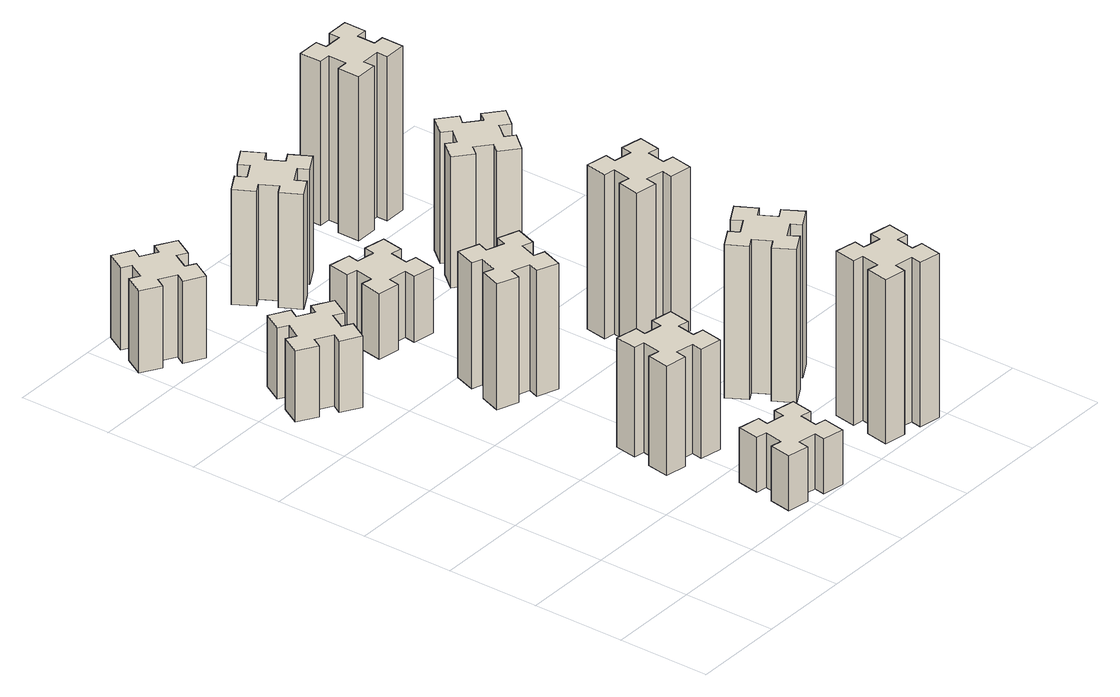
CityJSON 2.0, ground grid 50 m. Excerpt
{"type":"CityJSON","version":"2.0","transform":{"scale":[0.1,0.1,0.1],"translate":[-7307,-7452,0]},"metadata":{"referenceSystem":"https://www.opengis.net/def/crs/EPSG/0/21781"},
"CityObjects":{
"building1":{"type":"Building","attributes":{"class":"1000","function":"1000","usage":"1000","yearOfConstruction":2016,"roofType":"1000","measuredHeight":39,"storeysAboveGround":30,"storeysBelowGround":0},"geometry":[{"type":"Solid","lod":"1","boundaries":[[[[0,1,2,3,4,5,6,7,8,9,10,11,12,13,14,15,16,17,18,19]],[[17,16,20,21]],[[16,15,22,20]],[[15,14,23,22]],[[14,13,24,23]],[[13,12,25,24]],[[12,11,26,25]],[[11,10,27,26]],[[10,9,28,27]],[[9,8,29,28]],[[8,7,30,29]],[[7,6,31,30]],[[6,5,32,31]],[[5,4,33,32]],[[4,3,34,33]],[[3,2,35,34]],[[2,1,36,35]],[[1,0,37,36]],[[0,19,38,37]],[[19,18,39,38]],[[18,17,21,39]],[[24,25,26,27,28,29,30,31,32,33,34,35,36,37,38,39,21,20,22,23]]]]}]},
"building2":{"type":"Building","attributes":{"class":"1000","function":"1000","usage":"1000","yearOfConstruction":2016,"roofType":"1000","measuredHeight":30,"storeysAboveGround":30,"storeysBelowGround":0},"geometry":[{"type":"Solid","lod":"1","boundaries":[[[[40,41,42,43,44,45,46,47,48,49,50,51,52,53,54,55,56,57,58,59]],[[57,56,60,61]],[[56,55,62,60]],[[55,54,63,62]],[[54,53,64,63]],[[53,52,65,64]],[[52,51,66,65]],[[51,50,67,66]],[[50,49,68,67]],[[49,48,69,68]],[[48,47,70,69]],[[47,46,71,70]],[[46,45,72,71]],[[45,44,73,72]],[[44,43,74,73]],[[43,42,75,74]],[[42,41,76,75]],[[41,40,77,76]],[[40,59,78,77]],[[59,58,79,78]],[[58,57,61,79]],[[64,65,66,67,68,69,70,71,72,73,74,75,76,77,78,79,61,60,62,63]]]]}]},
"building3":{"type":"Building","attributes":{"class":"1000","function":"1000","usage":"1000","yearOfConstruction":2016,"roofType":"1000","measuredHeight":45,"storeysAboveGround":30,"storeysBelowGround":0},"geometry":[{"type":"Solid","lod":"1","boundaries":[[[[80,81,82,83,84,85,86,87,88,89,90,91,92,93,94,95,96,97,98,99]],[[97,96,100,101]],[[96,95,102,100]],[[95,94,103,102]],[[94,93,104,103]],[[93,92,105,104]],[[92,91,106,105]],[[91,90,107,106]],[[90,89,108,107]],[[89,88,109,108]],[[88,87,110,109]],[[87,86,111,110]],[[86,85,112,111]],[[85,84,113,112]],[[84,83,114,113]],[[83,82,115,114]],[[82,81,116,115]],[[81,80,117,116]],[[80,99,118,117]],[[99,98,119,118]],[[98,97,101,119]],[[104,105,106,107,108,109,110,111,112,113,114,115,116,117,118,119,101,100,102,103]]]]}]},
"building4":{"type":"Building","attributes":{"class":"1000","function":"1000","usage":"1000","yearOfConstruction":2016,"roofType":"1000","measuredHeight":60,"storeysAboveGround":30,"storeysBelowGround":0},"geometry":[{"type":"Solid","lod":"1","boundaries":[[[[120,121,122,123,124,125,126,127,128,129,130,131,132,133,134,135,136,137,138,139]],[[137,136,140,141]],[[136,135,142,140]],[[135,134,143,142]],[[134,133,144,143]],[[133,132,145,144]],[[132,131,146,145]],[[131,130,147,146]],[[130,129,148,147]],[[129,128,149,148]],[[128,127,150,149]],[[127,126,151,150]],[[126,125,152,151]],[[125,124,153,152]],[[124,123,154,153]],[[123,122,155,154]],[[122,121,156,155]],[[121,120,157,156]],[[120,139,158,157]],[[139,138,159,158]],[[138,137,141,159]],[[144,145,146,147,148,149,150,151,152,153,154,155,156,157,158,159,141,140,142,143]]]]}]},
"building5":{"type":"Building","attributes":{"class":"1000","function":"1000","usage":"1000","yearOfConstruction":2016,"roofType":"1000","measuredHeight":69,"storeysAboveGround":30,"storeysBelowGround":0},"geometry":[{"type":"Solid","lod":"1","boundaries":[[[[160,161,162,163,164,165,166,167,168,169,170,171,172,173,174,175,176,177,178,179]],[[177,176,180,181]],[[176,175,182,180]],[[175,174,183,182]],[[174,173,184,183]],[[173,172,185,184]],[[172,171,186,185]],[[171,170,187,186]],[[170,169,188,187]],[[169,168,189,188]],[[168,167,190,189]],[[167,166,191,190]],[[166,165,192,191]],[[165,164,193,192]],[[164,163,194,193]],[[163,162,195,194]],[[162,161,196,195]],[[161,160,197,196]],[[160,179,198,197]],[[179,178,199,198]],[[178,177,181,199]],[[184,185,186,187,188,189,190,191,192,193,194,195,196,197,198,199,181,180,182,183]]]]}]},
"building6":{"type":"Building","attributes":{"class":"1000","function":"1000","usage":"1000","yearOfConstruction":2016,"roofType":"1000","measuredHeight":36,"storeysAboveGround":30,"storeysBelowGround":0},"geometry":[{"type":"Solid","lod":"1","boundaries":[[[[200,201,202,203,204,205,206,207,208,209,210,211,212,213,214,215,216,217,218,219]],[[217,216,220,221]],[[216,215,222,220]],[[215,214,223,222]],[[214,213,224,223]],[[213,212,225,224]],[[212,211,226,225]],[[211,210,227,226]],[[210,209,228,227]],[[209,208,229,228]],[[208,207,230,229]],[[207,206,231,230]],[[206,205,232,231]],[[205,204,233,232]],[[204,203,234,233]],[[203,202,235,234]],[[202,201,236,235]],[[201,200,237,236]],[[200,219,238,237]],[[219,218,239,238]],[[218,217,221,239]],[[224,225,226,227,228,229,230,231,232,233,234,235,236,237,238,239,221,220,222,223]]]]}]},
"building7":{"type":"Building","attributes":{"class":"1000","function":"1000","usage":"1000","yearOfConstruction":2016,"roofType":"1000","measuredHeight":90,"storeysAboveGround":30,"storeysBelowGround":0},"geometry":[{"type":"Solid","lod":"1","boundaries":[[[[240,241,242,243,244,245,246,247,248,249,250,251,252,253,254,255,256,257,258,259]],[[257,256,260,261]],[[256,255,262,260]],[[255,254,263,262]],[[254,253,264,263]],[[253,252,265,264]],[[252,251,266,265]],[[251,250,267,266]],[[250,249,268,267]],[[249,248,269,268]],[[248,247,270,269]],[[247,246,271,270]],[[246,245,272,271]],[[245,244,273,272]],[[244,243,274,273]],[[243,242,275,274]],[[242,241,276,275]],[[241,240,277,276]],[[240,259,278,277]],[[259,258,279,278]],[[258,257,261,279]],[[264,265,266,267,268,269,270,271,272,273,274,275,276,277,278,279,261,260,262,263]]]]}]},
"building8":{"type":"Building","attributes":{"class":"1000","function":"1000","usage":"1000","yearOfConstruction":2016,"roofType":"1000","measuredHeight":63,"storeysAboveGround":30,"storeysBelowGround":0},"geometry":[{"type":"Solid","lod":"1","boundaries":[[[[280,281,282,283,284,285,286,287,288,289,290,291,292,293,294,295,296,297,298,299]],[[297,296,300,301]],[[296,295,302,300]],[[295,294,303,302]],[[294,293,304,303]],[[293,292,305,304]],[[292,291,306,305]],[[291,290,307,306]],[[290,289,308,307]],[[289,288,309,308]],[[288,287,310,309]],[[287,286,311,310]],[[286,285,312,311]],[[285,284,313,312]],[[284,283,314,313]],[[283,282,315,314]],[[282,281,316,315]],[[281,280,317,316]],[[280,299,318,317]],[[299,298,319,318]],[[298,297,301,319]],[[304,305,306,307,308,309,310,311,312,313,314,315,316,317,318,319,301,300,302,303]]]]}]},
"building9":{"type":"Building","attributes":{"class":"1000","function":"1000","usage":"1000","yearOfConstruction":2016,"roofType":"1000","measuredHeight":84,"storeysAboveGround":30,"storeysBelowGround":0},"geometry":[{"type":"Solid","lod":"1","boundaries":[[[[320,321,322,323,324,325,326,327,328,329,330,331,332,333,334,335,336,337,338,339]],[[337,336,340,341]],[[336,335,342,340]],[[335,334,343,342]],[[334,333,344,343]],[[333,332,345,344]],[[332,331,346,345]],[[331,330,347,346]],[[330,329,348,347]],[[329,328,349,348]],[[328,327,350,349]],[[327,326,351,350]],[[326,325,352,351]],[[325,324,353,352]],[[324,323,354,353]],[[323,322,355,354]],[[322,321,356,355]],[[321,320,357,356]],[[320,339,358,357]],[[339,338,359,358]],[[338,337,341,359]],[[344,345,346,347,348,349,350,351,352,353,354,355,356,357,358,359,341,340,342,343]]]]}]},
"building10":{"type":"Building","attributes":{"class":"1000","function":"1000","usage":"1000","yearOfConstruction":2016,"roofType":"1000","measuredHeight":90,"storeysAboveGround":30,"storeysBelowGround":0},"geometry":[{"type":"Solid","lod":"1","boundaries":[[[[360,361,362,363,364,365,366,367,368,369,370,371,372,373,374,375,376,377,378,379]],[[377,376,380,381]],[[376,375,382,380]],[[375,374,383,382]],[[374,373,384,383]],[[373,372,385,384]],[[372,371,386,385]],[[371,370,387,386]],[[370,369,388,387]],[[369,368,389,388]],[[368,367,390,389]],[[367,366,391,390]],[[366,365,392,391]],[[365,364,393,392]],[[364,363,394,393]],[[363,362,395,394]],[[362,361,396,395]],[[361,360,397,396]],[[360,379,398,397]],[[379,378,399,398]],[[378,377,381,399]],[[384,385,386,387,388,389,390,391,392,393,394,395,396,397,398,399,381,380,382,383]]]]}]},
"building11":{"type":"Building","attributes":{"class":"1000","function":"1000","usage":"1000","yearOfConstruction":2016,"roofType":"1000","measuredHeight":72,"storeysAboveGround":30,"storeysBelowGround":0},"geometry":[{"type":"Solid","lod":"1","boundaries":[[[[400,401,402,403,404,405,406,407,408,409,410,411,412,413,414,415,416,417,418,419]],[[417,416,420,421]],[[416,415,422,420]],[[415,414,423,422]],[[414,413,424,423]],[[413,412,425,424]],[[412,411,426,425]],[[411,410,427,426]],[[410,409,428,427]],[[409,408,429,428]],[[408,407,430,429]],[[407,406,431,430]],[[406,405,432,431]],[[405,404,433,432]],[[404,403,434,433]],[[403,402,435,434]],[[402,401,436,435]],[[401,400,437,436]],[[400,419,438,437]],[[419,418,439,438]],[[418,417,421,439]],[[424,425,426,427,428,429,430,431,432,433,434,435,436,437,438,439,421,420,422,423]]]]}]},
"building12":{"type":"Building","attributes":{"class":"1000","function":"1000","usage":"1000","yearOfConstruction":2016,"roofType":"1000","measuredHeight":90,"storeysAboveGround":30,"storeysBelowGround":0},"geometry":[{"type":"Solid","lod":"1","boundaries":[[[[440,441,442,443,444,445,446,447,448,449,450,451,452,453,454,455,456,457,458,459]],[[457,456,460,461]],[[456,455,462,460]],[[455,454,463,462]],[[454,453,464,463]],[[453,452,465,464]],[[452,451,466,465]],[[451,450,467,466]],[[450,449,468,467]],[[449,448,469,468]],[[448,447,470,469]],[[447,446,471,470]],[[446,445,472,471]],[[445,444,473,472]],[[444,443,474,473]],[[443,442,475,474]],[[442,441,476,475]],[[441,440,477,476]],[[440,459,478,477]],[[459,458,479,478]],[[458,457,461,479]],[[464,465,466,467,468,469,470,471,472,473,474,475,476,477,478,479,461,460,462,463]]]]}]}
},
"vertices":[
[406,2327,0],[456,2414,0],[508,2384,0],[568,2488,0],[464,2548,0],[434,2496,0],[347,2546,0],[377,2598,0],[273,2658,0],[213,2554,0],[265,2524,0],[215,2437,0],[163,2467,0],[103,2363,0],[207,2303,0],[237,2355,0],[324,2305,0],[294,2253,0],[398,2193,0],[458,2297,0],[324,2305,390],[294,2253,390],[237,2355,390],[207,2303,390],[103,2363,390],[163,2467,390],[215,2437,390],[265,2524,390],[213,2554,390],[273,2658,390],[377,2598,390],[347,2546,390],[434,2496,390],[464,2548,390],[568,2488,390],[508,2384,390],[456,2414,390],[406,2327,390],[458,2297,390],[398,2193,390],
[976,274,0],[958,175,0],[899,186,0],[878,67,0],[997,47,0],[1007,106,0],[1105,88,0],[1095,29,0],[1213,8,0],[1234,127,0],[1175,137,0],[1192,235,0],[1251,225,0],[1272,343,0],[1154,364,0],[1144,305,0],[1045,322,0],[1056,381,0],[937,402,0],[917,284,0],[1045,322,300],[1056,381,300],[1144,305,300],[1154,364,300],[1272,343,300],[1251,225,300],[1192,235,300],[1175,137,300],[1234,127,300],[1213,8,300],[1095,29,300],[1105,88,300],[1007,106,300],[997,47,300],[878,67,300],[899,186,300],[958,175,300],[976,274,300],[917,284,300],[937,402,300],
[334,3336,0],[247,3386,0],[277,3438,0],[173,3498,0],[113,3394,0],[165,3364,0],[115,3277,0],[63,3307,0],[3,3203,0],[107,3143,0],[137,3195,0],[224,3145,0],[194,3093,0],[298,3033,0],[358,3137,0],[306,3167,0],[356,3254,0],[408,3224,0],[468,3328,0],[364,3388,0],[356,3254,450],[408,3224,450],[306,3167,450],[358,3137,450],[298,3033,450],[194,3093,450],[224,3145,450],[137,3195,450],[107,3143,450],[3,3203,450],[63,3307,450],[115,3277,450],[165,3364,450],[113,3394,450],[173,3498,450],[277,3438,450],[247,3386,450],[334,3336,450],[364,3388,450],[468,3328,450],
[876,914,0],[858,815,0],[799,826,0],[778,707,0],[897,687,0],[907,746,0],[1005,728,0],[995,669,0],[1113,648,0],[1134,767,0],[1075,777,0],[1092,875,0],[1151,865,0],[1172,983,0],[1054,1004,0],[1044,945,0],[945,962,0],[956,1021,0],[837,1042,0],[817,924,0],[945,962,600],[956,1021,600],[1044,945,600],[1054,1004,600],[1172,983,600],[1151,865,600],[1092,875,600],[1075,777,600],[1134,767,600],[1113,648,600],[995,669,600],[1005,728,600],[907,746,600],[897,687,600],[778,707,600],[799,826,600],[858,815,600],[876,914,600],[817,924,600],[837,1042,600],
[1062,1701,0],[1096,1795,0],[1152,1774,0],[1193,1887,0],[1080,1928,0],[1060,1872,0],[966,1906,0],[987,1962,0],[874,2003,0],[833,1890,0],[889,1870,0],[855,1776,0],[799,1797,0],[757,1684,0],[870,1643,0],[891,1699,0],[985,1665,0],[964,1609,0],[1077,1567,0],[1118,1680,0],[985,1665,690],[964,1609,690],[891,1699,690],[870,1643,690],[757,1684,690],[799,1797,690],[855,1776,690],[889,1870,690],[833,1890,690],[874,2003,690],[987,1962,690],[966,1906,690],[1060,1872,690],[1080,1928,690],[1193,1887,690],[1152,1774,690],[1096,1795,690],[1062,1701,690],[1118,1680,690],[1077,1567,690],
[1044,2625,0],[945,2642,0],[956,2701,0],[837,2722,0],[817,2604,0],[876,2594,0],[858,2495,0],[799,2506,0],[778,2387,0],[897,2367,0],[907,2426,0],[1005,2408,0],[995,2349,0],[1113,2328,0],[1134,2447,0],[1075,2457,0],[1092,2555,0],[1151,2545,0],[1172,2663,0],[1054,2684,0],[1092,2555,360],[1151,2545,360],[1075,2457,360],[1134,2447,360],[1113,2328,360],[995,2349,360],[1005,2408,360],[907,2426,360],[897,2367,360],[778,2387,360],[799,2506,360],[858,2495,360],[876,2594,360],[817,2604,360],[837,2722,360],[956,2701,360],[945,2642,360],[1044,2625,360],[1054,2684,360],[1172,2663,360],
[1884,305,0],[1785,322,0],[1796,381,0],[1677,402,0],[1657,284,0],[1716,274,0],[1698,175,0],[1639,186,0],[1618,67,0],[1737,47,0],[1747,106,0],[1845,88,0],[1835,29,0],[1953,8,0],[1974,127,0],[1915,137,0],[1932,235,0],[1991,225,0],[2012,343,0],[1894,364,0],[1932,235,900],[1991,225,900],[1915,137,900],[1974,127,900],[1953,8,900],[1835,29,900],[1845,88,900],[1747,106,900],[1737,47,900],[1618,67,900],[1639,186,900],[1698,175,900],[1716,274,900],[1657,284,900],[1677,402,900],[1796,381,900],[1785,322,900],[1884,305,900],[1894,364,900],[2012,343,900],
[1096,3177,0],[1046,3264,0],[1098,3294,0],[1038,3398,0],[934,3338,0],[964,3286,0],[877,3236,0],[847,3288,0],[743,3228,0],[803,3124,0],[855,3154,0],[905,3067,0],[853,3037,0],[913,2933,0],[1017,2993,0],[987,3045,0],[1074,3095,0],[1104,3043,0],[1208,3103,0],[1148,3207,0],[1074,3095,630],[1104,3043,630],[987,3045,630],[1017,2993,630],[913,2933,630],[853,3037,630],[905,3067,630],[855,3154,630],[803,3124,630],[743,3228,630],[847,3288,630],[877,3236,630],[964,3286,630],[934,3338,630],[1038,3398,630],[1098,3294,630],[1046,3264,630],[1096,3177,630],[1148,3207,630],[1208,3103,630],
[1595,834,0],[1645,747,0],[1593,717,0],[1653,613,0],[1757,673,0],[1727,725,0],[1814,775,0],[1844,723,0],[1948,783,0],[1888,887,0],[1836,857,0],[1786,944,0],[1838,974,0],[1778,1078,0],[1674,1018,0],[1704,966,0],[1617,916,0],[1587,968,0],[1483,908,0],[1543,804,0],[1617,916,840],[1587,968,840],[1704,966,840],[1674,1018,840],[1778,1078,840],[1838,974,840],[1786,944,840],[1836,857,840],[1888,887,840],[1948,783,840],[1844,723,840],[1814,775,840],[1727,725,840],[1757,673,840],[1653,613,840],[1593,717,840],[1645,747,840],[1595,834,840],[1543,804,840],[1483,908,840],
[1647,1486,0],[1745,1468,0],[1735,1409,0],[1853,1388,0],[1874,1507,0],[1815,1517,0],[1832,1615,0],[1891,1605,0],[1912,1723,0],[1794,1744,0],[1784,1685,0],[1685,1702,0],[1696,1761,0],[1577,1782,0],[1557,1664,0],[1616,1654,0],[1598,1555,0],[1539,1566,0],[1518,1447,0],[1637,1427,0],[1598,1555,900],[1539,1566,900],[1616,1654,900],[1557,1664,900],[1577,1782,900],[1696,1761,900],[1685,1702,900],[1784,1685,900],[1794,1744,900],[1912,1723,900],[1891,1605,900],[1832,1615,900],[1815,1517,900],[1874,1507,900],[1853,1388,900],[1735,1409,900],[1745,1468,900],[1647,1486,900],[1637,1427,900],[1518,1447,900],
[1824,2577,0],[1748,2642,0],[1786,2688,0],[1694,2765,0],[1617,2673,0],[1663,2634,0],[1599,2558,0],[1553,2596,0],[1476,2504,0],[1568,2427,0],[1606,2473,0],[1683,2409,0],[1644,2363,0],[1736,2286,0],[1813,2378,0],[1767,2416,0],[1832,2493,0],[1878,2454,0],[1955,2546,0],[1863,2623,0],[1832,2493,720],[1878,2454,720],[1767,2416,720],[1813,2378,720],[1736,2286,720],[1644,2363,720],[1683,2409,720],[1606,2473,720],[1568,2427,720],[1476,2504,720],[1553,2596,720],[1599,2558,720],[1663,2634,720],[1617,2673,720],[1694,2765,720],[1786,2688,720],[1748,2642,720],[1824,2577,720],[1863,2623,720],[1955,2546,720],
[1665,3155,0],[1765,3155,0],[1765,3095,0],[1885,3095,0],[1885,3215,0],[1825,3215,0],[1825,3315,0],[1885,3315,0],[1885,3435,0],[1765,3435,0],[1765,3375,0],[1665,3375,0],[1665,3435,0],[1545,3435,0],[1545,3315,0],[1605,3315,0],[1605,3215,0],[1545,3215,0],[1545,3095,0],[1665,3095,0],[1605,3215,900],[1545,3215,900],[1605,3315,900],[1545,3315,900],[1545,3435,900],[1665,3435,900],[1665,3375,900],[1765,3375,900],[1765,3435,900],[1885,3435,900],[1885,3315,900],[1825,3315,900],[1825,3215,900],[1885,3215,900],[1885,3095,900],[1765,3095,900],[1765,3155,900],[1665,3155,900],[1665,3095,900],[1545,3095,900]
]}
